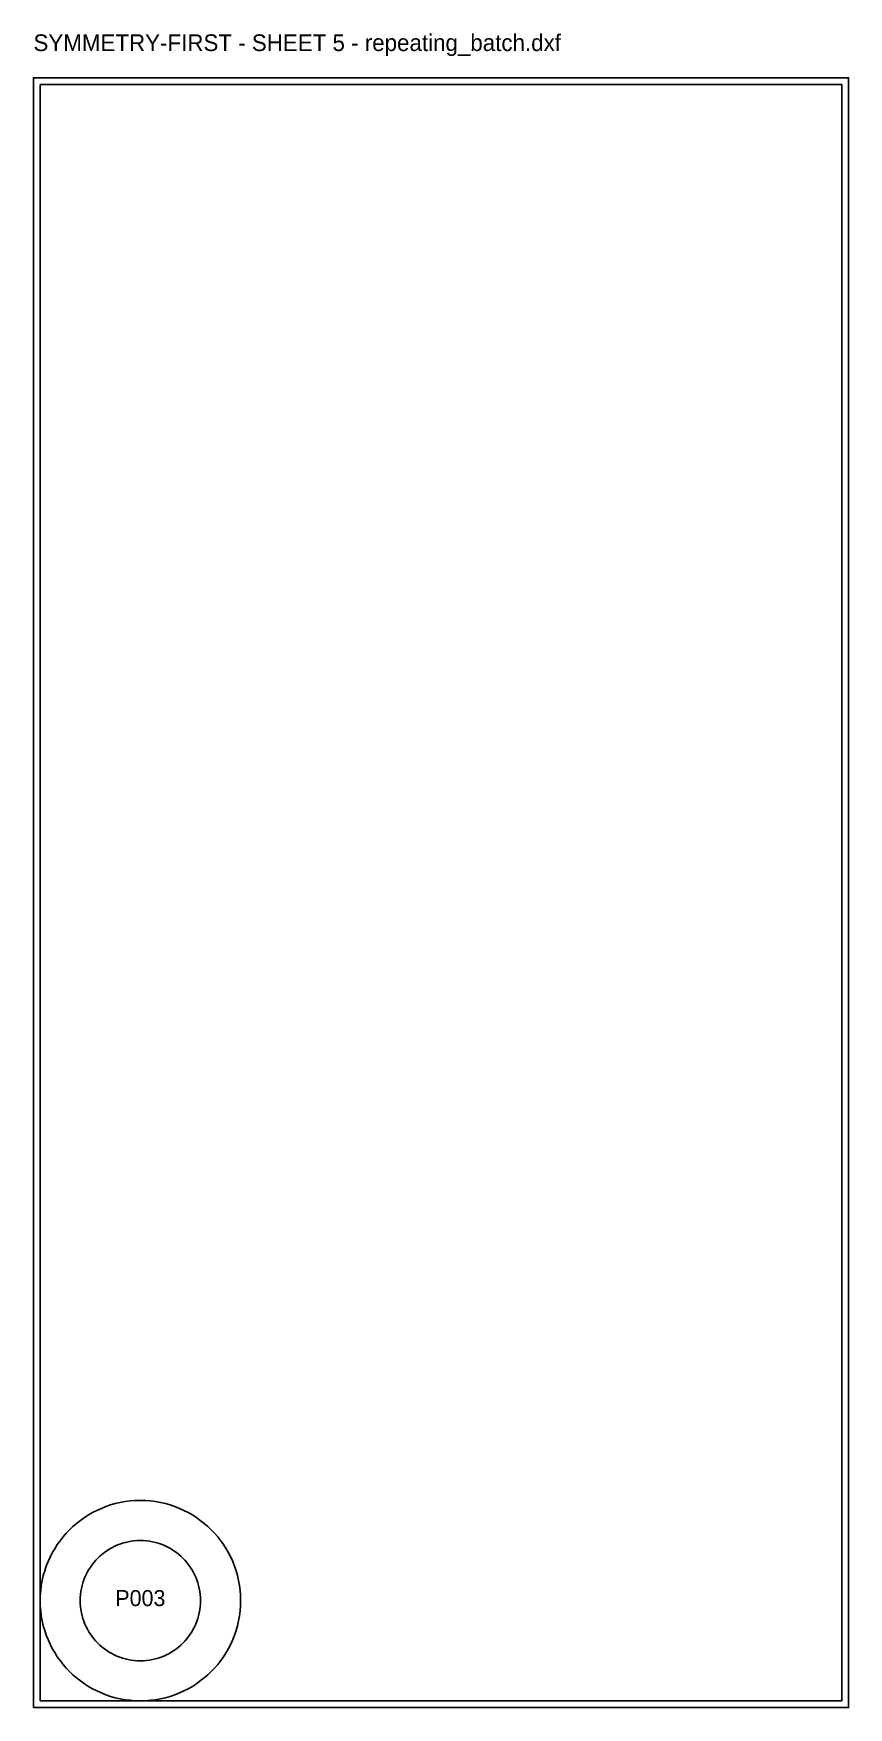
# Model space of a CAD drawing. Header units: millimetres. Extents: x -5 to 6500, y 0 to 2506.
# Drawn here: x 5280 to 6500, y 0 to 2506 of the extents above; entities that cross this region are included whole.
import ezdxf
from ezdxf.enums import TextEntityAlignment as Align

# ---------------------------------------------------------------- set-up
doc = ezdxf.new("R2010")
doc.units = ezdxf.units.MM
for name, color, linetype in [('CNC_BOUNDARY', 1, 'Continuous'), ('CUT', 7, 'Continuous'), ('ETCH', 2, 'Continuous'), ('INFO', 8, 'Continuous'), ('OFFCUT', 4, 'Continuous')]:
    doc.layers.add(name, color=color, linetype=linetype)

msp = doc.modelspace()

# ---------------------------------------------------------------- linework, layer by layer
at = {"layer": 'CNC_BOUNDARY'}
msp.add_lwpolyline([(5280, 0), (6500, 0), (6500, 2440), (5280, 2440)], close=True, dxfattribs=at)
at = {"layer": 'CUT'}
for points in [[(5590, 160), (5589.8048, 152.281), (5589.2256, 144.6634), (5588.2717, 137.1565), (5586.9525, 129.7698), (5585.2776, 122.5127), (5583.2563, 115.3946), (5580.898, 108.425), (5578.2123, 101.6132), (5575.2084, 94.9688), (5571.8958, 88.5011), (5568.284, 82.2195), (5564.3824, 76.1336), (5560.2003, 70.2526), (5555.7473, 64.5861), (5551.0327, 59.1434), (5546.066, 53.934), (5540.8566, 48.9673), (5535.4139, 44.2527), (5529.7474, 39.7997), (5523.8664, 35.6176), (5517.7805, 31.716), (5511.4989, 28.1042), (5505.0312, 24.7916), (5498.3868, 21.7877), (5491.575, 19.102), (5484.6054, 16.7437), (5477.4873, 14.7224), (5470.2302, 13.0475), (5462.8435, 11.7283), (5455.3366, 10.7744), (5447.719, 10.1952), (5440, 10), (5432.281, 10.1952), (5424.6634, 10.7744), (5417.1565, 11.7283), (5409.7698, 13.0475), (5402.5127, 14.7224), (5395.3946, 16.7437), (5388.425, 19.102), (5381.6132, 21.7877), (5374.9688, 24.7916), (5368.5011, 28.1042), (5362.2195, 31.716), (5356.1336, 35.6176), (5350.2526, 39.7997), (5344.5861, 44.2527), (5339.1434, 48.9673), (5333.934, 53.934), (5328.9673, 59.1434), (5324.2527, 64.5861), (5319.7997, 70.2526), (5315.6176, 76.1336), (5311.716, 82.2195), (5308.1042, 88.5011), (5304.7916, 94.9688), (5301.7877, 101.6132), (5299.102, 108.425), (5296.7437, 115.3946), (5294.7224, 122.5127), (5293.0475, 129.7698), (5291.7283, 137.1565), (5290.7744, 144.6634), (5290.1952, 152.281), (5290, 160), (5290.1952, 167.719), (5290.7744, 175.3366), (5291.7283, 182.8435), (5293.0475, 190.2302), (5294.7224, 197.4873), (5296.7437, 204.6054), (5299.102, 211.575), (5301.7877, 218.3868), (5304.7916, 225.0312), (5308.1042, 231.4989), (5311.716, 237.7805), (5315.6176, 243.8664), (5319.7997, 249.7474), (5324.2527, 255.4139), (5328.9673, 260.8566), (5333.934, 266.066), (5339.1434, 271.0327), (5344.5861, 275.7473), (5350.2526, 280.2003), (5356.1336, 284.3824), (5362.2195, 288.284), (5368.5011, 291.8958), (5374.9688, 295.2084), (5381.6132, 298.2123), (5388.425, 300.898), (5395.3946, 303.2563), (5402.5127, 305.2776), (5409.7698, 306.9525), (5417.1565, 308.2717), (5424.6634, 309.2256), (5432.281, 309.8048), (5440, 310), (5447.719, 309.8048), (5455.3366, 309.2256), (5462.8435, 308.2717), (5470.2302, 306.9525), (5477.4873, 305.2776), (5484.6054, 303.2563), (5491.575, 300.898), (5498.3868, 298.2123), (5505.0312, 295.2084), (5511.4989, 291.8958), (5517.7805, 288.284), (5523.8664, 284.3824), (5529.7474, 280.2003), (5535.4139, 275.7473), (5540.8566, 271.0327), (5546.066, 266.066), (5551.0327, 260.8566), (5555.7473, 255.4139), (5560.2003, 249.7474), (5564.3824, 243.8664), (5568.284, 237.7805), (5571.8958, 231.4989), (5575.2084, 225.0312), (5578.2123, 218.3868), (5580.898, 211.575), (5583.2563, 204.6054), (5585.2776, 197.4873), (5586.9525, 190.2302), (5588.2717, 182.8435), (5589.2256, 175.3366), (5589.8048, 167.719), (5590, 160)], [(5530, 160), (5529.8829, 155.3686), (5529.5353, 150.798), (5528.963, 146.2939), (5528.1715, 141.8619), (5527.1666, 137.5076), (5525.9538, 133.2368), (5524.5388, 129.055), (5522.9274, 124.9679), (5521.125, 120.9813), (5519.1375, 117.1007), (5516.9704, 113.3317), (5514.6294, 109.6801), (5512.1202, 106.1516), (5509.4484, 102.7516), (5506.6196, 99.486), (5503.6396, 96.3604), (5500.514, 93.3804), (5497.2484, 90.5516), (5493.8484, 87.8798), (5490.3199, 85.3706), (5486.6683, 83.0296), (5482.8993, 80.8625), (5479.0187, 78.875), (5475.0321, 77.0726), (5470.945, 75.4612), (5466.7632, 74.0462), (5462.4924, 72.8334), (5458.1381, 71.8285), (5453.7061, 71.037), (5449.202, 70.4647), (5444.6314, 70.1171), (5440, 70), (5435.3686, 70.1171), (5430.798, 70.4647), (5426.2939, 71.037), (5421.8619, 71.8285), (5417.5076, 72.8334), (5413.2368, 74.0462), (5409.055, 75.4612), (5404.9679, 77.0726), (5400.9813, 78.875), (5397.1007, 80.8625), (5393.3317, 83.0296), (5389.6801, 85.3706), (5386.1516, 87.8798), (5382.7516, 90.5516), (5379.486, 93.3804), (5376.3604, 96.3604), (5373.3804, 99.486), (5370.5516, 102.7516), (5367.8798, 106.1516), (5365.3706, 109.6801), (5363.0296, 113.3317), (5360.8625, 117.1007), (5358.875, 120.9813), (5357.0726, 124.9679), (5355.4612, 129.055), (5354.0462, 133.2368), (5352.8334, 137.5076), (5351.8285, 141.8619), (5351.037, 146.2939), (5350.4647, 150.798), (5350.1171, 155.3686), (5350, 160), (5350.1171, 164.6314), (5350.4647, 169.202), (5351.037, 173.7061), (5351.8285, 178.1381), (5352.8334, 182.4924), (5354.0462, 186.7632), (5355.4612, 190.945), (5357.0726, 195.0321), (5358.875, 199.0187), (5360.8625, 202.8993), (5363.0296, 206.6683), (5365.3706, 210.3199), (5367.8798, 213.8484), (5370.5516, 217.2484), (5373.3804, 220.514), (5376.3604, 223.6396), (5379.486, 226.6196), (5382.7516, 229.4484), (5386.1516, 232.1202), (5389.6801, 234.6294), (5393.3317, 236.9704), (5397.1007, 239.1375), (5400.9813, 241.125), (5404.9679, 242.9274), (5409.055, 244.5388), (5413.2368, 245.9538), (5417.5076, 247.1666), (5421.8619, 248.1715), (5426.2939, 248.963), (5430.798, 249.5353), (5435.3686, 249.8829), (5440, 250), (5444.6314, 249.8829), (5449.202, 249.5353), (5453.7061, 248.963), (5458.1381, 248.1715), (5462.4924, 247.1666), (5466.7632, 245.9538), (5470.945, 244.5388), (5475.0321, 242.9274), (5479.0187, 241.125), (5482.8993, 239.1375), (5486.6683, 236.9704), (5490.3199, 234.6294), (5493.8484, 232.1202), (5497.2484, 229.4484), (5500.514, 226.6196), (5503.6396, 223.6396), (5506.6196, 220.514), (5509.4484, 217.2484), (5512.1202, 213.8484), (5514.6294, 210.3199), (5516.9704, 206.6683), (5519.1375, 202.8993), (5521.125, 199.0187), (5522.9274, 195.0321), (5524.5388, 190.945), (5525.9538, 186.7632), (5527.1666, 182.4924), (5528.1715, 178.1381), (5528.963, 173.7061), (5529.5353, 169.202), (5529.8829, 164.6314), (5530, 160)]]:
    msp.add_lwpolyline(points, close=True, dxfattribs=at)
at = {"layer": 'OFFCUT'}
for points in [[(5290, 2430), (6490, 2430), (6490, 10), (5440, 10), (5447.719, 10.1952), (5455.3366, 10.7744), (5462.8435, 11.7283), (5470.2302, 13.0475), (5477.4873, 14.7224), (5484.6054, 16.7437), (5491.575, 19.102), (5498.3868, 21.7877), (5505.0312, 24.7916), (5511.4989, 28.1042), (5517.7805, 31.716), (5523.8664, 35.6176), (5529.7474, 39.7997), (5535.4139, 44.2527), (5540.8566, 48.9673), (5546.066, 53.934), (5551.0327, 59.1434), (5555.7473, 64.5861), (5560.2003, 70.2526), (5564.3824, 76.1336), (5568.284, 82.2195), (5571.8958, 88.5011), (5575.2084, 94.9688), (5578.2123, 101.6132), (5580.898, 108.425), (5583.2563, 115.3946), (5585.2776, 122.5127), (5586.9525, 129.7698), (5588.2717, 137.1565), (5589.2256, 144.6634), (5589.8048, 152.281), (5590, 160), (5589.8048, 167.719), (5589.2256, 175.3366), (5588.2717, 182.8435), (5586.9525, 190.2302), (5585.2776, 197.4873), (5583.2563, 204.6054), (5580.898, 211.575), (5578.2123, 218.3868), (5575.2084, 225.0312), (5571.8958, 231.4989), (5568.284, 237.7805), (5564.3824, 243.8664), (5560.2003, 249.7474), (5555.7473, 255.4139), (5551.0327, 260.8566), (5546.066, 266.066), (5540.8566, 271.0327), (5535.4139, 275.7473), (5529.7474, 280.2003), (5523.8664, 284.3824), (5517.7805, 288.284), (5511.4989, 291.8958), (5505.0312, 295.2084), (5498.3868, 298.2123), (5491.575, 300.898), (5484.6054, 303.2563), (5477.4873, 305.2776), (5470.2302, 306.9525), (5462.8435, 308.2717), (5455.3366, 309.2256), (5447.719, 309.8048), (5440, 310), (5432.281, 309.8048), (5424.6634, 309.2256), (5417.1565, 308.2717), (5409.7698, 306.9525), (5402.5127, 305.2776), (5395.3946, 303.2563), (5388.425, 300.898), (5381.6132, 298.2123), (5374.9688, 295.2084), (5368.5011, 291.8958), (5362.2195, 288.284), (5356.1336, 284.3824), (5350.2526, 280.2003), (5344.5861, 275.7473), (5339.1434, 271.0327), (5333.934, 266.066), (5328.9673, 260.8566), (5324.2527, 255.4139), (5319.7997, 249.7474), (5315.6176, 243.8664), (5311.716, 237.7805), (5308.1042, 231.4989), (5304.7916, 225.0312), (5301.7877, 218.3868), (5299.102, 211.575), (5296.7437, 204.6054), (5294.7224, 197.4873), (5293.0475, 190.2302), (5291.7283, 182.8435), (5290.7744, 175.3366), (5290.1952, 167.719), (5290, 160), (5290, 2430)], [(5290, 10), (5290, 160), (5290.1952, 152.281), (5290.7744, 144.6634), (5291.7283, 137.1565), (5293.0475, 129.7698), (5294.7224, 122.5127), (5296.7437, 115.3946), (5299.102, 108.425), (5301.7877, 101.6132), (5304.7916, 94.9688), (5308.1042, 88.5011), (5311.716, 82.2195), (5315.6176, 76.1336), (5319.7997, 70.2526), (5324.2527, 64.5861), (5328.9673, 59.1434), (5333.934, 53.934), (5339.1434, 48.9673), (5344.5861, 44.2527), (5350.2526, 39.7997), (5356.1336, 35.6176), (5362.2195, 31.716), (5368.5011, 28.1042), (5374.9688, 24.7916), (5381.6132, 21.7877), (5388.425, 19.102), (5395.3946, 16.7437), (5402.5127, 14.7224), (5409.7698, 13.0475), (5417.1565, 11.7283), (5424.6634, 10.7744), (5432.281, 10.1952), (5440, 10), (5290, 10)]]:
    msp.add_lwpolyline(points, close=True, dxfattribs=at)

# ---------------------------------------------------------------- texts
at = {"layer": 'ETCH'}
msp.add_text('P003', height=24, dxfattribs=at).set_placement((5440, 163.8595), align=Align.MIDDLE_CENTER)
at = {"layer": 'INFO'}
msp.add_text('SYMMETRY-FIRST - SHEET 5 - repeating_batch.dxf', height=25, dxfattribs=at).set_placement((5280, 2480))

doc.saveas('drawing.dxf')
